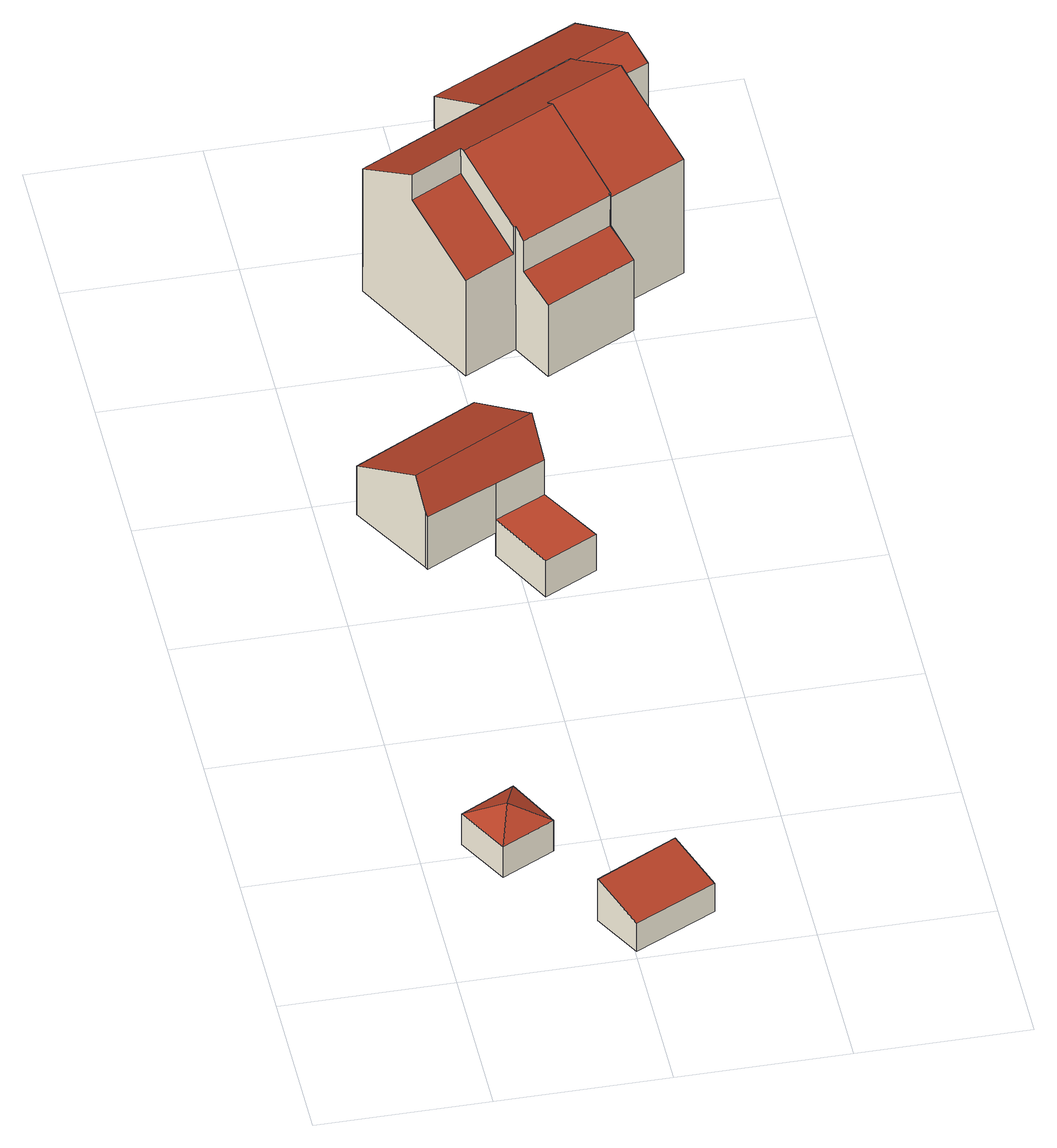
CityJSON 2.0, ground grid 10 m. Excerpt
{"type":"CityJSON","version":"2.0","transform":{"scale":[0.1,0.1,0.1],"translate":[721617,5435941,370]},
"CityObjects":{
"building1":{"type":"Building","attributes":{"Gemeindeschluessel":"09375181","HoeheDach":"377.470","HoeheGrund":"374.270","Methode":"2000","NiedrigsteTraufeDesGebaeudes":"376.458","Geometrietyp2DReferenz":"3000","measuredHeight":3.2,"function":"31001_2000","roofType":"3500","storeysAboveGround":1},"geometry":[{"type":"Solid","lod":"2","boundaries":[[[[0,1,2,3]],[[4,5,6]],[[7,6,8]],[[0,7,8,1]],[[6,5,8]],[[1,8,5,2]],[[2,5,4,3]],[[4,6,7]],[[3,4,7,0]]]],"semantics":{"surfaces":[{"type":"GroundSurface","Flaeche":"12.774","Z_MAX":"0.000","Z_MAX_ASL":"374.270","Z_MIN":"0.000","Z_MIN_ASL":"374.270"},{"type":"RoofSurface","Dachneigung":"60.482","Dachorientierung":"62.388","Flaeche":"3.669","Z_MAX":"3.200","Z_MAX_ASL":"377.470","Z_MIN":"2.188","Z_MIN_ASL":"376.458"},{"type":"RoofSurface","Dachneigung":"60.489","Dachorientierung":"242.388","Flaeche":"3.670","Z_MAX":"3.200","Z_MAX_ASL":"377.470","Z_MIN":"2.188","Z_MIN_ASL":"376.458"},{"type":"WallSurface","Flaeche":"7.818","Z_MAX":"2.188","Z_MAX_ASL":"376.458","Z_MIN":"0.000","Z_MIN_ASL":"374.270"},{"type":"RoofSurface","Dachneigung":"60.461","Dachorientierung":"332.388","Flaeche":"3.669","Z_MAX":"3.200","Z_MAX_ASL":"377.470","Z_MIN":"2.188","Z_MIN_ASL":"376.458"},{"type":"WallSurface","Flaeche":"7.822","Z_MAX":"2.188","Z_MAX_ASL":"376.458","Z_MIN":"0.000","Z_MIN_ASL":"374.270"},{"type":"RoofSurface","Dachneigung":"60.474","Dachorientierung":"152.388","Flaeche":"3.671","Z_MAX":"3.200","Z_MAX_ASL":"377.470","Z_MIN":"2.188","Z_MIN_ASL":"376.458"}],"values":[[0,1,2,3,4,5,3,6,5]]}}]},
"building2":{"type":"Building","attributes":{"Gemeindeschluessel":"09375181","HoeheDach":"373.791","HoeheGrund":"370.750","Methode":"1000","NiedrigsteTraufeDesGebaeudes":"372.831","Geometrietyp2DReferenz":"3000","measuredHeight":3.04,"function":"31001_2000","roofType":"2100","storeysAboveGround":1},"geometry":[{"type":"Solid","lod":"2","boundaries":[[[[9,10,11,12]],[[13,14,15,16]],[[16,15,10,9]],[[12,11,14,13]],[[14,11,10,15]],[[16,9,12,13]]]],"semantics":{"surfaces":[{"type":"WallSurface","Flaeche":"8.694","Z_MAX":"3.041","Z_MAX_ASL":"373.791","Z_MIN":"0.000","Z_MIN_ASL":"370.750"},{"type":"WallSurface","Flaeche":"8.680","Z_MAX":"3.041","Z_MAX_ASL":"373.791","Z_MIN":"0.000","Z_MIN_ASL":"370.750"},{"type":"WallSurface","Flaeche":"16.739","Z_MAX":"3.041","Z_MAX_ASL":"373.791","Z_MIN":"0.000","Z_MIN_ASL":"370.750"},{"type":"WallSurface","Flaeche":"11.177","Z_MAX":"2.085","Z_MAX_ASL":"372.835","Z_MIN":"0.000","Z_MIN_ASL":"370.750"},{"type":"RoofSurface","Dachneigung":"74.216","Dachorientierung":"152.564","Flaeche":"19.142","Z_MAX":"3.041","Z_MAX_ASL":"373.791","Z_MIN":"2.081","Z_MIN_ASL":"372.831"},{"type":"GroundSurface","Flaeche":"18.420","Z_MAX":"0.000","Z_MAX_ASL":"370.750","Z_MIN":"0.000","Z_MIN_ASL":"370.750"}],"values":[[0,1,2,3,4,5]]}}]},
"building3":{"type":"Building","attributes":{"Gemeindeschluessel":"09375181","HoeheDach":"383.850","HoeheGrund":"377.830","Methode":"2000","NiedrigsteTraufeDesGebaeudes":"381.256","Geometrietyp2DReferenz":"3000","measuredHeight":6.02,"function":"31001_2000","roofType":"3100","storeysAboveGround":1},"geometry":[{"type":"Solid","lod":"2","boundaries":[[[[17,18,19,20]],[[21,19,18,22,23,24]],[[25,26,17,20,27,28]],[[28,29,30,25]],[[25,30,23,22,26]],[[26,22,18,17]],[[24,23,30,29]],[[27,21,24,29,28]],[[20,19,21,27]]]],"semantics":{"surfaces":[{"type":"WallSurface","Flaeche":"17.523","Z_MAX":"3.803","Z_MAX_ASL":"381.633","Z_MIN":"0.000","Z_MIN_ASL":"377.830"},{"type":"RoofSurface","Dachneigung":"24.080","Dachorientierung":"151.870","Flaeche":"21.278","Z_MAX":"6.020","Z_MAX_ASL":"383.850","Z_MIN":"3.488","Z_MIN_ASL":"381.318"},{"type":"GroundSurface","Flaeche":"48.904","Z_MAX":"0.000","Z_MAX_ASL":"377.830","Z_MIN":"0.000","Z_MIN_ASL":"377.830"},{"type":"WallSurface","Flaeche":"28.291","Z_MAX":"3.426","Z_MAX_ASL":"381.256","Z_MIN":"0.000","Z_MIN_ASL":"377.830"},{"type":"WallSurface","Flaeche":"28.550","Z_MAX":"6.020","Z_MAX_ASL":"383.850","Z_MIN":"0.000","Z_MIN_ASL":"377.830"},{"type":"WallSurface","Flaeche":"11.915","Z_MAX":"3.585","Z_MAX_ASL":"381.415","Z_MIN":"0.000","Z_MIN_ASL":"377.830"},{"type":"RoofSurface","Dachneigung":"62.137","Dachorientierung":"331.875","Flaeche":"45.495","Z_MAX":"6.020","Z_MAX_ASL":"383.850","Z_MIN":"3.426","Z_MIN_ASL":"381.256"},{"type":"WallSurface","Flaeche":"27.517","Z_MAX":"6.020","Z_MAX_ASL":"383.850","Z_MIN":"0.000","Z_MIN_ASL":"377.830"},{"type":"WallSurface","Flaeche":"0.529","Z_MAX":"4.103","Z_MAX_ASL":"381.933","Z_MIN":"0.000","Z_MIN_ASL":"377.830"}],"values":[[0,1,2,3,4,5,6,7,8]]}}]},
"building4":{"type":"Building","attributes":{"Gemeindeschluessel":"09375181","HoeheDach":"378.815","HoeheGrund":"376.190","Methode":"1000","NiedrigsteTraufeDesGebaeudes":"378.815","Geometrietyp2DReferenz":"3000","measuredHeight":2.62,"function":"31001_2000","roofType":"1000","storeysAboveGround":1},"geometry":[{"type":"Solid","lod":"2","boundaries":[[[[31,32,33,34]],[[35,36,31,34]],[[35,34,33,37]],[[35,37,38,36]],[[36,38,32,31]],[[38,37,33,32]]]],"semantics":{"surfaces":[{"type":"WallSurface","Flaeche":"8.844","Z_MAX":"2.625","Z_MAX_ASL":"378.815","Z_MIN":"0.000","Z_MIN_ASL":"376.190"},{"type":"WallSurface","Flaeche":"11.591","Z_MAX":"2.625","Z_MAX_ASL":"378.815","Z_MIN":"0.000","Z_MIN_ASL":"376.190"},{"type":"GroundSurface","Flaeche":"14.988","Z_MAX":"0.000","Z_MAX_ASL":"376.190","Z_MIN":"0.000","Z_MIN_ASL":"376.190"},{"type":"WallSurface","Flaeche":"9.089","Z_MAX":"2.625","Z_MAX_ASL":"378.815","Z_MIN":"0.000","Z_MIN_ASL":"376.190"},{"type":"RoofSurface","Dachneigung":"90.000","Dachorientierung":"-1.000","Flaeche":"14.988","Z_MAX":"2.625","Z_MAX_ASL":"378.815","Z_MIN":"2.625","Z_MIN_ASL":"378.815"},{"type":"WallSurface","Flaeche":"11.446","Z_MAX":"2.625","Z_MAX_ASL":"378.815","Z_MIN":"0.000","Z_MIN_ASL":"376.190"}],"values":[[0,1,2,3,4,5]]}}]},
"building5":{"type":"Building","attributes":{"Gemeindeschluessel":"09375181","HoeheDach":"390.311","HoeheGrund":"378.910","Methode":"2000","NiedrigsteTraufeDesGebaeudes":"383.985","Geometrietyp2DReferenz":"3000","measuredHeight":11.4,"function":"31001_1000","roofType":"3100"},"address":[{"Country":"Germany","Locality":"Pettendorf","ThoroughfareName":"Zum Aichahof 18"}],"geometry":[{"type":"Solid","lod":"2","boundaries":[[[[39,40,41,42,43]],[[44,45,46,47,48,49]],[[50,51,52,53]],[[54,55,56,57]],[[58,59,56,55,60,61]],[[62,63,64,65]],[[66,67,68,69,49,48,70,71]],[[54,57,66,71,72]],[[47,46,43,42,73]],[[39,43,46,45]],[[54,72,60,55]],[[44,74,75,76,59,58,62,65,40,39,45]],[[61,60,72,71,70,73,42,41,64,63]],[[61,63,62,58]],[[65,64,41,40]],[[76,75,50,53,68,67]],[[74,44,49,69,52,51]],[[47,73,70,48]],[[59,76,67,66,57,56]],[[52,69,68,53]],[[74,51,50,75]]]],"semantics":{"surfaces":[{"type":"WallSurface","Flaeche":"54.799","Z_MAX":"11.250","Z_MAX_ASL":"390.160","Z_MIN":"-0.000","Z_MIN_ASL":"378.910"},{"type":"WallSurface","Flaeche":"41.434","Z_MAX":"8.453","Z_MAX_ASL":"387.363","Z_MIN":"-0.000","Z_MIN_ASL":"378.910"},{"type":"RoofSurface","Dachneigung":"61.668","Dachorientierung":"154.971","Flaeche":"13.654","Z_MAX":"6.162","Z_MAX_ASL":"385.072","Z_MIN":"5.075","Z_MIN_ASL":"383.985"},{"type":"RoofSurface","Dachneigung":"61.215","Dachorientierung":"155.024","Flaeche":"18.278","Z_MAX":"9.470","Z_MAX_ASL":"388.380","Z_MIN":"6.886","Z_MIN_ASL":"385.796"},{"type":"WallSurface","Flaeche":"81.821","Z_MAX":"11.250","Z_MAX_ASL":"390.160","Z_MIN":"-0.000","Z_MIN_ASL":"378.910"},{"type":"WallSurface","Flaeche":"43.698","Z_MAX":"8.762","Z_MAX_ASL":"387.672","Z_MIN":"-0.000","Z_MIN_ASL":"378.910"},{"type":"RoofSurface","Dachneigung":"60.332","Dachorientierung":"155.024","Flaeche":"36.734","Z_MAX":"11.401","Z_MAX_ASL":"390.311","Z_MIN":"8.430","Z_MIN_ASL":"387.340"},{"type":"WallSurface","Flaeche":"9.519","Z_MAX":"11.401","Z_MAX_ASL":"390.311","Z_MIN":"6.887","Z_MIN_ASL":"385.797"},{"type":"RoofSurface","Dachneigung":"60.343","Dachorientierung":"155.034","Flaeche":"31.163","Z_MAX":"11.250","Z_MAX_ASL":"390.160","Z_MIN":"8.153","Z_MIN_ASL":"387.063"},{"type":"WallSurface","Flaeche":"35.874","Z_MAX":"10.363","Z_MAX_ASL":"389.273","Z_MIN":"-0.000","Z_MIN_ASL":"378.910"},{"type":"WallSurface","Flaeche":"6.060","Z_MAX":"11.250","Z_MAX_ASL":"390.160","Z_MIN":"9.470","Z_MIN_ASL":"388.380"},{"type":"GroundSurface","Flaeche":"151.527","Z_MAX":"-0.000","Z_MAX_ASL":"378.910","Z_MIN":"-0.000","Z_MIN_ASL":"378.910"},{"type":"RoofSurface","Dachneigung":"60.118","Dachorientierung":"335.024","Flaeche":"74.379","Z_MAX":"11.401","Z_MAX_ASL":"390.311","Z_MIN":"8.759","Z_MIN_ASL":"387.669"},{"type":"WallSurface","Flaeche":"83.480","Z_MAX":"8.762","Z_MAX_ASL":"387.672","Z_MIN":"-0.000","Z_MIN_ASL":"378.910"},{"type":"WallSurface","Flaeche":"5.397","Z_MAX":"9.106","Z_MAX_ASL":"388.016","Z_MIN":"-0.000","Z_MIN_ASL":"378.910"},{"type":"WallSurface","Flaeche":"18.042","Z_MAX":"8.873","Z_MAX_ASL":"387.783","Z_MIN":"-0.000","Z_MIN_ASL":"378.910"},{"type":"WallSurface","Flaeche":"11.576","Z_MAX":"8.453","Z_MAX_ASL":"387.363","Z_MIN":"-0.000","Z_MIN_ASL":"378.910"},{"type":"WallSurface","Flaeche":"1.597","Z_MAX":"11.401","Z_MAX_ASL":"390.311","Z_MIN":"8.153","Z_MIN_ASL":"387.063"},{"type":"WallSurface","Flaeche":"23.874","Z_MAX":"8.873","Z_MAX_ASL":"387.783","Z_MIN":"-0.000","Z_MIN_ASL":"378.910"},{"type":"WallSurface","Flaeche":"13.593","Z_MAX":"8.430","Z_MAX_ASL":"387.340","Z_MIN":"6.159","Z_MIN_ASL":"385.069"},{"type":"WallSurface","Flaeche":"30.393","Z_MAX":"5.080","Z_MAX_ASL":"383.990","Z_MIN":"-0.000","Z_MIN_ASL":"378.910"}],"values":[[0,1,2,3,4,5,6,7,8,9,10,11,12,13,14,15,16,17,18,19,20]]}}]},
"building6":{"type":"Building","attributes":{"Gemeindeschluessel":"09375181","HoeheDach":"386.862","HoeheGrund":"381.410","Methode":"2000","NiedrigsteTraufeDesGebaeudes":"383.697","Geometrietyp2DReferenz":"3000","measuredHeight":5.45,"function":"31001_2000","roofType":"2100"},"geometry":[{"type":"Solid","lod":"2","boundaries":[[[[77,78,79,80,81,82,83]],[[84,79,78,85]],[[86,81,80,87]],[[88,89,83,82,90,91]],[[87,80,79,84]],[[92,93,91,90]],[[83,89,77]],[[86,92,90,82,81]],[[94,85,78,77,89,88]],[[93,94,88,91]],[[94,93,92,86,87,84,85]]]],"semantics":{"surfaces":[{"type":"RoofSurface","Dachneigung":"58.711","Dachorientierung":"153.049","Flaeche":"9.693","Z_MAX":"4.831","Z_MAX_ASL":"386.241","Z_MIN":"3.766","Z_MIN_ASL":"385.176"},{"type":"WallSurface","Flaeche":"2.407","Z_MAX":"4.164","Z_MAX_ASL":"385.574","Z_MIN":"0.000","Z_MIN_ASL":"381.410"},{"type":"WallSurface","Flaeche":"8.756","Z_MAX":"3.809","Z_MAX_ASL":"385.219","Z_MIN":"0.000","Z_MIN_ASL":"381.410"},{"type":"RoofSurface","Dachneigung":"61.195","Dachorientierung":"333.067","Flaeche":"57.479","Z_MAX":"5.452","Z_MAX_ASL":"386.862","Z_MIN":"2.287","Z_MIN_ASL":"383.697"},{"type":"WallSurface","Flaeche":"9.495","Z_MAX":"3.809","Z_MAX_ASL":"385.219","Z_MIN":"0.000","Z_MIN_ASL":"381.410"},{"type":"WallSurface","Flaeche":"22.101","Z_MAX":"2.288","Z_MAX_ASL":"383.698","Z_MIN":"0.000","Z_MIN_ASL":"381.410"},{"type":"WallSurface","Flaeche":"0.698","Z_MAX":"5.434","Z_MAX_ASL":"386.844","Z_MIN":"4.163","Z_MIN_ASL":"385.573"},{"type":"WallSurface","Flaeche":"23.984","Z_MAX":"4.830","Z_MAX_ASL":"386.240","Z_MIN":"0.000","Z_MIN_ASL":"381.410"},{"type":"WallSurface","Flaeche":"27.034","Z_MAX":"5.452","Z_MAX_ASL":"386.862","Z_MIN":"0.000","Z_MIN_ASL":"381.410"},{"type":"WallSurface","Flaeche":"22.273","Z_MAX":"5.452","Z_MAX_ASL":"386.862","Z_MIN":"0.000","Z_MIN_ASL":"381.410"},{"type":"GroundSurface","Flaeche":"58.647","Z_MAX":"0.000","Z_MAX_ASL":"381.410","Z_MIN":"0.000","Z_MIN_ASL":"381.410"}],"values":[[0,1,2,3,4,5,6,7,8,9,10]]}}]},
"building7":{"type":"Building","attributes":{"Gemeindeschluessel":"09375181","HoeheDach":"385.170","HoeheGrund":"379.360","Methode":"2000","NiedrigsteTraufeDesGebaeudes":"381.970","Geometrietyp2DReferenz":"3000","measuredHeight":5.81,"function":"31001_2000","roofType":"2100"},"geometry":[{"type":"Solid","lod":"2","boundaries":[[[[95,96,97,98]],[[98,99,100,95]],[[96,101,80,97]],[[100,101,96,95]],[[98,97,80,99]],[[99,80,101,100]]]],"semantics":{"surfaces":[{"type":"WallSurface","Flaeche":"22.192","Z_MAX":"5.783","Z_MAX_ASL":"385.143","Z_MIN":"0.000","Z_MIN_ASL":"379.360"},{"type":"GroundSurface","Flaeche":"13.263","Z_MAX":"0.000","Z_MAX_ASL":"379.360","Z_MIN":"0.000","Z_MIN_ASL":"379.360"},{"type":"RoofSurface","Dachneigung":"59.033","Dachorientierung":"153.602","Flaeche":"15.468","Z_MAX":"5.810","Z_MAX_ASL":"385.170","Z_MIN":"2.610","Z_MIN_ASL":"381.970"},{"type":"WallSurface","Flaeche":"6.521","Z_MAX":"2.610","Z_MAX_ASL":"381.970","Z_MIN":"0.000","Z_MIN_ASL":"379.360"},{"type":"WallSurface","Flaeche":"14.472","Z_MAX":"5.810","Z_MAX_ASL":"385.170","Z_MIN":"0.000","Z_MIN_ASL":"379.360"},{"type":"WallSurface","Flaeche":"22.452","Z_MAX":"5.810","Z_MAX_ASL":"385.170","Z_MIN":"0.000","Z_MIN_ASL":"379.360"}],"values":[[0,1,2,3,4,5]]}}]}
},
"vertices":[
[34,41,43],[17,72,43],[49,89,43],[65,57,43],[65,57,65],[49,89,65],[41,65,75],[34,41,65],[17,72,65],
[133,60,8],[133,60,38],[149,30,28],[149,30,8],[101,6,8],[101,6,28],[85,35,38],[85,35,8],
[78,281,78],[78,281,114],[36,259,116],[36,259,78],[35,261,119],[108,296,113],[103,306,139],[31,268,139],[80,350,78],[108,296,78],[35,261,78],[7,311,78],[7,311,113],[80,350,113],
[78,281,88],[108,296,88],[108,296,62],[78,281,62],[98,242,62],[98,242,88],[129,258,62],[129,258,88],
[200,494,89],[175,541,89],[175,541,180],[193,507,202],[200,494,193],[172,436,89],[218,459,89],[218,459,171],[173,436,171],[173,436,174],[172,436,174],[129,390,140],[182,418,140],[173,436,151],[119,408,151],[94,457,184],[64,441,184],[85,399,158],[115,415,158],[44,479,89],[85,399,89],[64,441,202],[44,479,177],[128,523,89],[128,523,177],[173,546,177],[173,546,89],[115,415,178],[116,415,178],[119,408,173],[173,436,173],[150,482,203],[95,454,203],[94,457,202],[148,485,202],[182,418,89],[129,390,89],[116,415,89],
[172,546,156],[173,546,156],[175,541,152],[198,552,152],[219,562,152],[211,578,162],[167,555,162],[175,541,114],[173,546,114],[219,562,114],[198,552,114],[128,523,169],[172,546,168],[190,619,137],[103,575,137],[190,619,114],[103,575,114],[128,523,114],
[200,494,94],[200,494,120],[175,541,151],[175,541,94],[198,552,94],[222,505,94],[222,505,120]
]}
